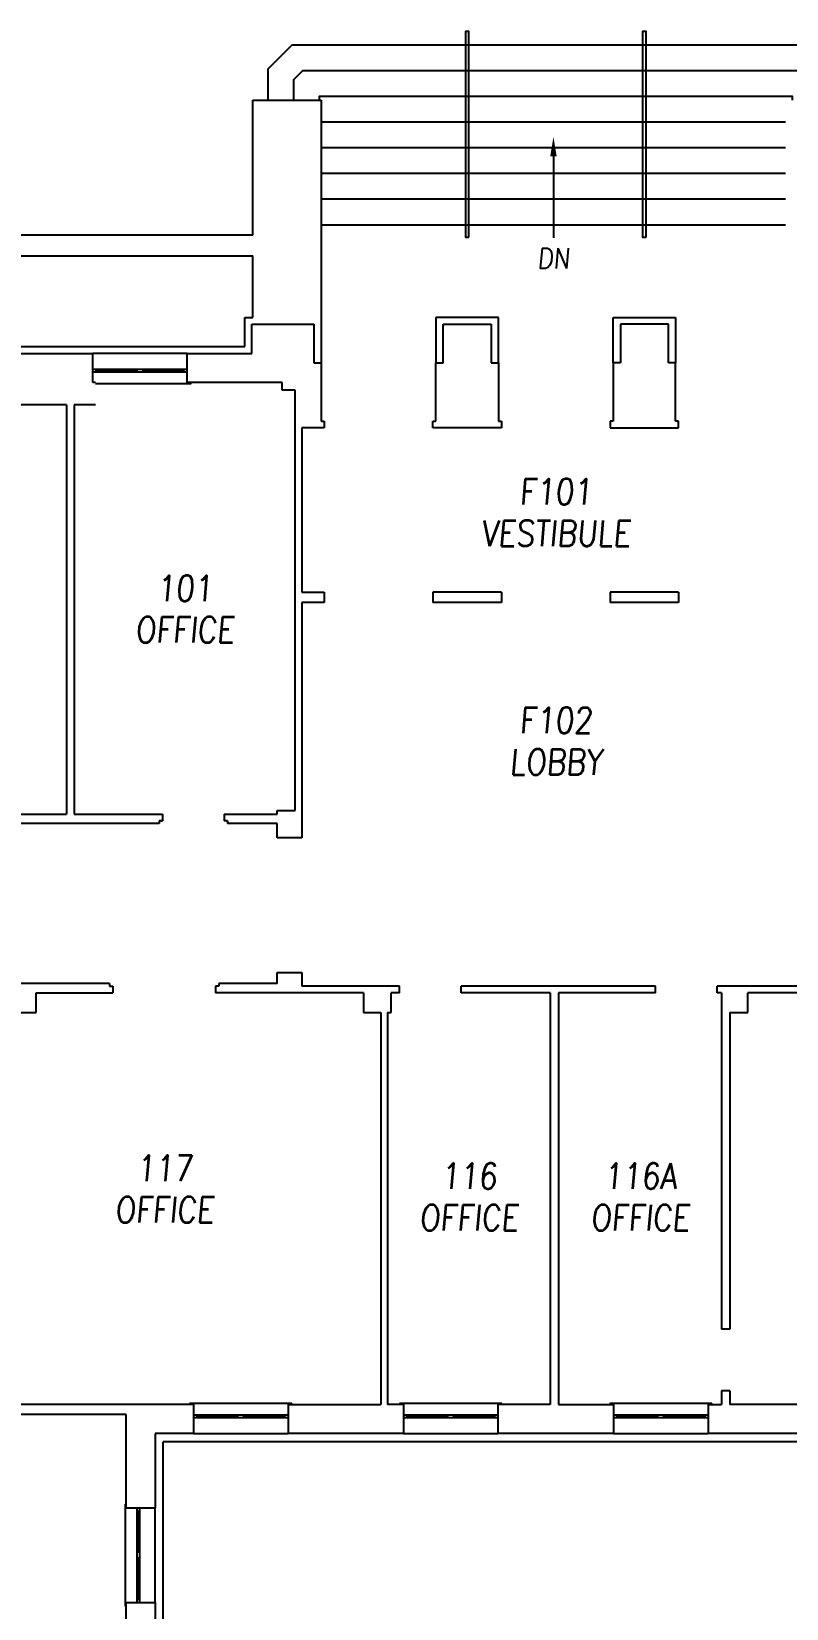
# Model space of a CAD drawing. Extents: x 689 to 4377, y 664 to 3532.
# Drawn here: x 1515 to 1956, y 2611 to 3532 of the extents above; entities that cross this region are included whole.
import ezdxf
from ezdxf.enums import TextEntityAlignment as Align

# ---------------------------------------------------------------- set-up
doc = ezdxf.new("R2010")
doc.units = 0
doc.header["$MEASUREMENT"] = 0
for name, color, linetype in [('A-BELOW', 111, 'CONTINUOUS'), ('A-FS-ID', 6, 'CONTINUOUS'), ('A-FS-NM', 6, 'CONTINUOUS'), ('A-GLAZ', 191, 'CONTINUOUS'), ('A-WL-EX', 171, 'CONTINUOUS')]:
    doc.layers.add(name, color=color, linetype=linetype)
doc.styles.get("Standard").update_dxf_attribs({"font": 'ROMANS.shx', "width": 0.85, "oblique": 5, "height": 6})

msp = doc.modelspace()

# ---------------------------------------------------------------- linework, layer by layer
at = {"layer": 'A-BELOW'}
for p, q in [((1643.81344, 3413.49503), (1643.81344, 3492.49503)), ((1643.81344, 3492.49503), (1683.81344, 3492.49503)), ((1683.81344, 3492.49503), (1683.81344, 3338.99503)), ((1819.43844, 3459.64976), (1819.43844, 3412.04373)), ((1643.81344, 3413.49503), (976.81344, 3413.49503)), ((988.81344, 3401.49503), (1643.81344, 3401.49503)), ((1643.81344, 3365.49503), (1643.81344, 3401.49503)), ((1639.18844, 3365.49503), (1643.81344, 3365.49503)), ((1639.18844, 3348.49503), (1639.18844, 3365.49503)), ((1787.31344, 3365.49503), (1750.81344, 3365.49503)), ((1750.81344, 3365.49503), (1750.81344, 3338.99503)), ((1787.31344, 3338.99503), (1787.31344, 3365.49503)), ((1854.31344, 3338.99503), (1854.31344, 3365.49503)), ((1854.31344, 3365.49503), (1890.81344, 3365.49503)), ((1890.81344, 3365.49503), (1890.81344, 3338.99503)), ((1504.43844, 3348.49503), (1605.93844, 3348.49503)), ((1605.56344, 3344.49503), (1550.31344, 3344.49503)), ((1605.93844, 3348.49503), (1639.18844, 3348.49503)), ((1551.93844, 3326.99503), (1607.81344, 3326.99503)), ((1607.81344, 3326.99503), (1607.81344, 3327.49503)), ((1666.68844, 2731.12003), (1606.93844, 2731.12003)), ((1606.93844, 2731.12003), (1606.93844, 2730.62003)), ((1666.68844, 2731.12003), (1666.68844, 2730.62003)), ((1789.31344, 2731.12003), (1729.56344, 2731.12003)), ((1729.56344, 2731.12003), (1729.56344, 2730.62003)), ((1789.31344, 2731.12003), (1789.31344, 2730.62003)), ((1912.06344, 2731.12003), (1852.31344, 2731.12003)), ((1852.31344, 2731.12003), (1852.31344, 2730.62003)), ((1912.06344, 2731.12003), (1912.06344, 2730.62003)), ((1591.56344, 1772.49503), (1591.56344, 2708.87003)), ((2050.06344, 2708.87003), (1591.56344, 2708.87003)), ((1609.18844, 2713.62003), (1664.43844, 2713.62003)), ((1731.81344, 2713.62003), (1787.06344, 2713.62003)), ((1854.56344, 2713.62003), (1909.81344, 2713.62003)), ((1569.31344, 2672.49503), (1569.31344, 2612.74503)), ((1569.31344, 2672.49503), (1569.81344, 2672.49503)), ((1586.81344, 2614.99503), (1586.81344, 2670.24503)), ((1569.31344, 2612.74503), (1569.81344, 2612.74503))]:
    msp.add_line(p, q, dxfattribs=at)
for points in [[(1770.06344, 3412.49503), (1770.06344, 3532.49503), (1768.06344, 3532.49503), (1768.06344, 3412.49503)], [(1873.56344, 3412.49503), (1873.56344, 3532.49503), (1871.56344, 3532.49503), (1871.56344, 3412.49503)]]:
    msp.add_lwpolyline(points, close=True, dxfattribs=at)
for points in [[(1989.06344, 3492.49503), (1989.06344, 3510.49503), (1975.06344, 3524.49503), (1666.56344, 3524.49503), (1652.56344, 3510.49503), (1652.56344, 3492.49503)], [(1974.06344, 3492.49503), (1974.06344, 3504.28183), (1968.85024, 3509.49503), (1672.77665, 3509.49503), (1667.56344, 3504.28183), (1667.56344, 3492.49503)], [(1959.06344, 3492.49503), (1959.06344, 3494.49503), (1682.56344, 3494.49503), (1682.56344, 3492.49503)], [(1955.06344, 3479.49503), (1683.81344, 3479.49503)], [(1955.06344, 3464.49503), (1683.81344, 3464.49503)], [(1955.06344, 3449.49503), (1683.81344, 3449.49503)], [(1955.06344, 3434.49503), (1683.81344, 3434.49503)], [(1955.06344, 3419.49503), (1683.81344, 3419.49503)]]:
    msp.add_lwpolyline(points, dxfattribs=at)
msp.add_solid([(1817.56344, 3459.64976), (1821.31344, 3459.64976), (1819.43844, 3470.89976)], dxfattribs=at)
at = {"layer": 'A-GLAZ'}
for p, q in [((1550.31344, 3335.24503), (1605.56344, 3335.24503)), ((1552.31344, 3333.74503), (1552.31344, 3335.24503)), ((1576.18844, 3334.62003), (1552.31344, 3334.62003)), ((1576.18844, 3334.37003), (1552.31344, 3334.37003)), ((1576.18844, 3335.24503), (1576.18844, 3333.74503)), ((1579.68844, 3335.24503), (1579.68844, 3333.74503)), ((1603.56344, 3334.62003), (1579.68844, 3334.62003)), ((1603.56344, 3334.37003), (1579.68844, 3334.37003)), ((1603.56344, 3333.74503), (1603.56344, 3335.24503)), ((1550.31344, 3333.74503), (1605.56344, 3333.74503)), ((1664.43844, 2724.37003), (1609.18844, 2724.37003)), ((1664.43844, 2722.87003), (1609.18844, 2722.87003)), ((1611.18844, 2724.37003), (1611.18844, 2722.87003)), ((1611.18844, 2723.74503), (1635.06344, 2723.74503)), ((1611.18844, 2723.49503), (1635.06344, 2723.49503)), ((1635.06344, 2722.87003), (1635.06344, 2724.37003)), ((1638.56344, 2722.87003), (1638.56344, 2724.37003)), ((1638.56344, 2723.74503), (1662.43844, 2723.74503)), ((1638.56344, 2723.49503), (1662.43844, 2723.49503)), ((1662.43844, 2724.37003), (1662.43844, 2722.87003)), ((1787.06344, 2724.37003), (1731.81344, 2724.37003)), ((1787.06344, 2722.87003), (1731.81344, 2722.87003)), ((1733.81344, 2724.37003), (1733.81344, 2722.87003)), ((1733.81344, 2723.74503), (1757.68844, 2723.74503)), ((1733.81344, 2723.49503), (1757.68844, 2723.49503)), ((1757.68844, 2722.87003), (1757.68844, 2724.37003)), ((1761.18844, 2722.87003), (1761.18844, 2724.37003)), ((1761.18844, 2723.74503), (1785.06344, 2723.74503)), ((1761.18844, 2723.49503), (1785.06344, 2723.49503)), ((1785.06344, 2724.37003), (1785.06344, 2722.87003)), ((1909.81344, 2724.37003), (1854.56344, 2724.37003)), ((1909.81344, 2722.87003), (1854.56344, 2722.87003)), ((1856.56344, 2724.37003), (1856.56344, 2722.87003)), ((1856.56344, 2723.74503), (1880.43844, 2723.74503)), ((1856.56344, 2723.49503), (1880.43844, 2723.49503)), ((1880.43844, 2722.87003), (1880.43844, 2724.37003)), ((1883.93844, 2722.87003), (1883.93844, 2724.37003)), ((1883.93844, 2723.74503), (1907.81344, 2723.74503)), ((1883.93844, 2723.49503), (1907.81344, 2723.49503)), ((1907.81344, 2724.37003), (1907.81344, 2722.87003)), ((1576.06344, 2670.24503), (1576.06344, 2614.99503)), ((1576.06344, 2668.24503), (1577.56344, 2668.24503)), ((1576.68844, 2644.37003), (1576.68844, 2668.24503)), ((1576.93844, 2644.37003), (1576.93844, 2668.24503)), ((1577.56344, 2670.24503), (1577.56344, 2614.99503)), ((1577.56344, 2644.37003), (1576.06344, 2644.37003)), ((1577.56344, 2640.87003), (1576.06344, 2640.87003)), ((1576.68844, 2616.99503), (1576.68844, 2640.87003)), ((1576.93844, 2616.99503), (1576.93844, 2640.87003)), ((1576.06344, 2616.99503), (1577.56344, 2616.99503))]:
    msp.add_line(p, q, dxfattribs=at)
at = {"layer": 'A-WL-EX'}
for p, q in [((1643.18844, 3344.49503), (1643.18844, 3361.49503)), ((1643.18844, 3361.49503), (1679.56344, 3361.49503)), ((1679.56344, 3361.49503), (1679.56344, 3338.99503)), ((1755.06344, 3338.99503), (1755.06344, 3361.49503)), ((1755.06344, 3361.49503), (1783.06344, 3361.49503)), ((1783.06344, 3361.49503), (1783.06344, 3338.99503)), ((1858.56344, 3361.49503), (1858.56344, 3338.99503)), ((1886.56344, 3361.49503), (1858.56344, 3361.49503)), ((1886.56344, 3338.99503), (1886.56344, 3361.49503)), ((1508.43844, 3344.49503), (1550.31344, 3344.49503)), ((1550.31344, 3327.49503), (1550.31344, 3344.49503)), ((1605.56344, 3344.49503), (1643.18844, 3344.49503)), ((1605.56344, 3327.49503), (1605.56344, 3344.49503)), ((1679.56344, 3338.99503), (1683.81344, 3338.99503)), ((1683.81344, 3338.99503), (1683.81344, 3304.99503)), ((1750.81344, 3338.99503), (1755.06344, 3338.99503)), ((1750.81344, 3304.99503), (1750.81344, 3338.99503)), ((1783.06344, 3338.99503), (1787.31344, 3338.99503)), ((1787.31344, 3338.99503), (1787.31344, 3304.99503)), ((1854.31344, 3338.99503), (1854.31344, 3304.99503)), ((1858.56344, 3338.99503), (1854.31344, 3338.99503)), ((1890.81344, 3338.99503), (1886.56344, 3338.99503)), ((1890.81344, 3304.99503), (1890.81344, 3338.99503)), ((1551.93844, 3327.49503), (1550.31344, 3327.49503)), ((1661.06344, 3327.49503), (1605.56344, 3327.49503)), ((1661.06344, 3322.99503), (1661.06344, 3327.49503)), ((1668.56344, 3322.99503), (1661.06344, 3322.99503)), ((1668.56344, 3077.49503), (1668.56344, 3322.99503)), ((1535.06344, 3314.49503), (1487.56344, 3314.49503)), ((1535.06344, 3314.49503), (1535.06344, 3075.49503)), ((1539.56344, 3314.49503), (1539.56344, 3075.49503)), ((1551.93844, 3314.49503), (1539.56344, 3314.49503)), ((1672.56344, 3300.99503), (1672.56344, 3204.99503)), ((1685.56344, 3300.99503), (1672.56344, 3300.99503)), ((1683.81344, 3304.99503), (1685.56344, 3304.99503)), ((1685.56344, 3304.99503), (1685.56344, 3300.99503)), ((1749.06344, 3304.99503), (1750.81344, 3304.99503)), ((1749.06344, 3300.99503), (1749.06344, 3304.99503)), ((1789.06344, 3300.99503), (1749.06344, 3300.99503)), ((1787.31344, 3304.99503), (1789.06344, 3304.99503)), ((1789.06344, 3304.99503), (1789.06344, 3300.99503)), ((1852.56344, 3304.99503), (1852.56344, 3300.99503)), ((1854.31344, 3304.99503), (1852.56344, 3304.99503)), ((1852.56344, 3300.99503), (1892.56344, 3300.99503)), ((1892.56344, 3304.99503), (1890.81344, 3304.99503)), ((1892.56344, 3300.99503), (1892.56344, 3304.99503)), ((1672.56344, 3204.99503), (1685.56344, 3204.99503)), ((1672.56344, 3198.99503), (1672.56344, 3061.49503)), ((1685.56344, 3198.99503), (1672.56344, 3198.99503)), ((1685.56344, 3204.99503), (1685.56344, 3198.99503)), ((1749.06344, 3204.99503), (1749.06344, 3198.99503)), ((1789.06344, 3204.99503), (1749.06344, 3204.99503)), ((1789.06344, 3198.99503), (1749.06344, 3198.99503)), ((1789.06344, 3204.99503), (1789.06344, 3198.99503)), ((1852.56344, 3204.99503), (1852.56344, 3198.99503)), ((1892.56344, 3204.99503), (1852.56344, 3204.99503)), ((1892.56344, 3198.99503), (1852.56344, 3198.99503)), ((1892.56344, 3204.99503), (1892.56344, 3198.99503)), ((1658.06344, 3075.49503), (1658.06344, 3077.49503)), ((1658.06344, 3077.49503), (1668.56344, 3077.49503)), ((1467.06344, 3075.49503), (1535.06344, 3075.49503)), ((1589.06344, 3069.99503), (1493.93844, 3069.99503)), ((1539.56344, 3075.49503), (1591.06344, 3075.49503)), ((1591.06344, 3071.49503), (1589.06344, 3071.49503)), ((1589.06344, 3071.49503), (1591.06344, 3071.49503)), ((1589.06344, 3071.49503), (1589.06344, 3069.99503)), ((1591.06344, 3075.49503), (1591.06344, 3071.49503)), ((1627.06344, 3075.49503), (1658.06344, 3075.49503)), ((1627.06344, 3075.49503), (1627.06344, 3071.49503)), ((1629.06344, 3071.49503), (1627.06344, 3071.49503)), ((1629.06344, 3071.49503), (1629.06344, 3069.99503)), ((1658.06344, 3069.99503), (1629.06344, 3069.99503)), ((1658.06344, 3061.49503), (1658.06344, 3069.99503)), ((1672.56344, 3061.49503), (1658.06344, 3061.49503)), ((1560.06344, 2976.49503), (1396.31344, 2976.49503)), ((1560.06344, 2976.49503), (1560.06344, 2974.99503)), ((1560.06344, 2976.49503), (1560.06344, 2974.99503)), ((1560.06344, 2974.99503), (1562.06344, 2974.99503)), ((1562.06344, 2974.99503), (1562.06344, 2970.99503)), ((1624.06344, 2974.99503), (1622.06344, 2974.99503)), ((1622.06344, 2974.99503), (1622.06344, 2970.99503)), ((1624.06344, 2976.49503), (1624.06344, 2974.99503)), ((1658.06344, 2976.49503), (1624.06344, 2976.49503)), ((1624.06344, 2976.49503), (1624.06344, 2974.99503)), ((1658.06344, 2976.49503), (1658.06344, 2982.99503)), ((1658.06344, 2982.99503), (1672.56344, 2982.99503)), ((1672.56344, 2982.99503), (1672.56344, 2974.99503)), ((1729.56344, 2974.99503), (1672.56344, 2974.99503)), ((1729.56344, 2970.99503), (1729.56344, 2974.99503)), ((1765.56344, 2970.99503), (1765.56344, 2974.99503)), ((1879.06344, 2974.99503), (1765.56344, 2974.99503)), ((1879.06344, 2970.99503), (1879.06344, 2974.99503)), ((1969.06344, 2974.99503), (1915.06344, 2974.99503)), ((1915.06344, 2970.99503), (1915.06344, 2974.99503)), ((1517.31344, 2970.99503), (1562.06344, 2970.99503)), ((1517.31344, 2959.49503), (1517.31344, 2970.99503)), ((1708.56344, 2970.99503), (1622.06344, 2970.99503)), ((1708.56344, 2970.99503), (1708.56344, 2959.49503)), ((1729.56344, 2970.99503), (1724.56344, 2970.99503)), ((1724.56344, 2959.49503), (1724.56344, 2970.99503)), ((1817.56344, 2970.99503), (1765.56344, 2970.99503)), ((1817.56344, 2970.99503), (1817.56344, 2730.62003)), ((1822.43844, 2970.99503), (1822.43844, 2730.62003)), ((1879.06344, 2970.99503), (1822.43844, 2970.99503)), ((1917.68844, 2970.99503), (1915.06344, 2970.99503)), ((1917.68844, 2970.99503), (1917.68844, 2774.62003)), ((2019.56344, 2970.99503), (1933.06344, 2970.99503)), ((1933.06344, 2959.49503), (1933.06344, 2970.99503)), ((1503.31344, 2959.49503), (1517.31344, 2959.49503)), ((1708.56344, 2959.49503), (1718.56344, 2959.49503)), ((1718.56344, 2959.49503), (1718.56344, 2730.62003)), ((1722.56344, 2959.49503), (1722.56344, 2730.62003)), ((1722.56344, 2959.49503), (1724.56344, 2959.49503)), ((1922.56344, 2959.49503), (1933.06344, 2959.49503)), ((1922.56344, 2959.49503), (1922.56344, 2774.62003)), ((1922.56344, 2774.62003), (1917.68844, 2774.62003)), ((1922.56344, 2738.62003), (1917.68844, 2738.62003)), ((1917.68844, 2738.62003), (1917.68844, 2730.62003)), ((1922.56344, 2738.62003), (1922.56344, 2730.62003)), ((1609.18844, 2730.62003), (1465.81344, 2730.62003)), ((1609.18844, 2730.62003), (1609.18844, 2713.62003)), ((1664.43844, 2730.62003), (1718.56344, 2730.62003)), ((1664.43844, 2730.62003), (1664.43844, 2713.62003)), ((1731.81344, 2730.62003), (1722.56344, 2730.62003)), ((1731.81344, 2730.62003), (1731.81344, 2713.62003)), ((1817.56344, 2730.62003), (1787.06344, 2730.62003)), ((1787.06344, 2730.62003), (1787.06344, 2713.62003)), ((1822.43844, 2730.62003), (1854.56344, 2730.62003)), ((1854.56344, 2730.62003), (1854.56344, 2713.62003)), ((1909.81344, 2730.62003), (1917.68844, 2730.62003)), ((1909.81344, 2730.62003), (1909.81344, 2713.62003)), ((1977.18844, 2730.62003), (1922.56344, 2730.62003)), ((1569.81344, 2724.87003), (1401.81344, 2724.87003)), ((1569.81344, 2670.24503), (1569.81344, 2724.87003)), ((1609.18844, 2713.62003), (1586.81344, 2713.62003)), ((1586.81344, 2713.62003), (1586.81344, 2670.24503)), ((1731.81344, 2713.62003), (1664.43844, 2713.62003)), ((1854.56344, 2713.62003), (1787.06344, 2713.62003)), ((1977.18844, 2713.62003), (1910.18844, 2713.62003)), ((1569.81344, 2670.24503), (1586.81344, 2670.24503)), ((1569.81344, 2614.99503), (1586.81344, 2614.99503)), ((1569.81344, 2594.37003), (1569.81344, 2614.99503)), ((1586.81344, 2614.99503), (1586.81344, 2558.24503))]:
    msp.add_line(p, q, dxfattribs=at)

# ---------------------------------------------------------------- texts
at = {"layer": 'A-BELOW', "oblique": 5, "width": 0.85}
msp.add_text('DN', height=12, dxfattribs=at).set_placement((1819.43844, 3400.04373), align=Align.MIDDLE)
at = {"layer": 'A-FS-ID', "oblique": 5, "width": 0.85}
for s, p in [('F101', (1820.81344, 3263.78847)), ('101', (1604.06344, 3207.38503)), ('F102', (1820.81344, 3130.24503)), ('117', (1592.18844, 2868.64998)), ('116', (1770.06344, 2864.04226)), ('116A', (1870.06344, 2864.04226))]:
    msp.add_text(s, height=15, dxfattribs=at).set_placement(p, align=Align.MIDDLE)
at = {"layer": 'A-FS-NM', "oblique": 5, "width": 0.85}
for s, p in [('VESTIBULE', (1820.81344, 3239.50275)), ('OFFICE', (1604.06344, 3183.09932)), ('LOBBY', (1820.81344, 3105.95932)), ('OFFICE', (1592.18844, 2844.36427)), ('OFFICE', (1770.06344, 2839.75655)), ('OFFICE', (1870.06344, 2839.75655))]:
    msp.add_text(s, height=15, dxfattribs=at).set_placement(p, align=Align.MIDDLE)

doc.saveas('drawing.dxf')
